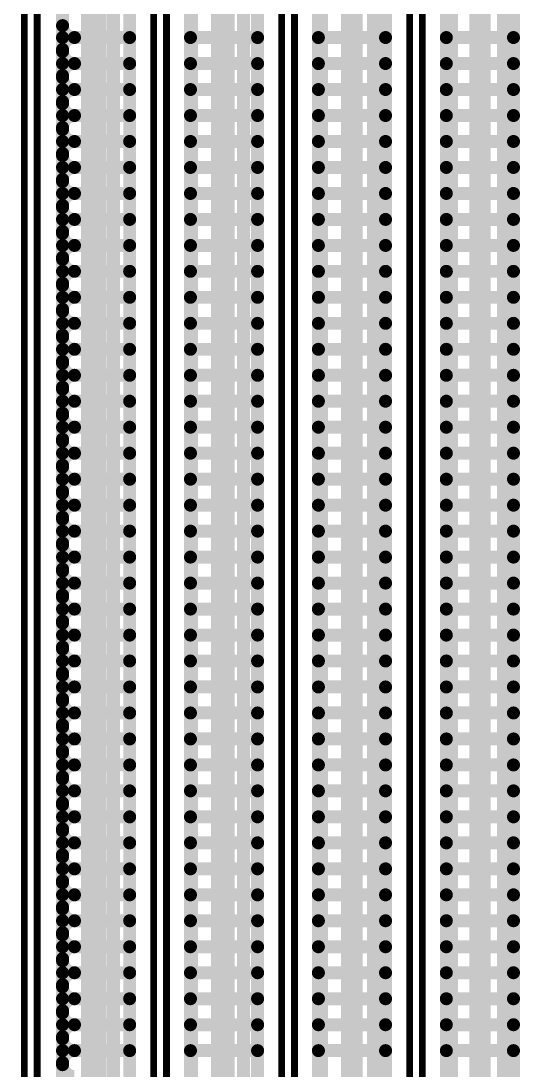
# Model space of a CAD drawing. Header units: millimetres. Extents: x 2260 to 2572, y -21 to 200.
# Drawn here: x 2299.81 to 2305.66, y 105.88 to 118.19 of the extents above; entities that cross this region are included whole.
import ezdxf

# ---------------------------------------------------------------- set-up
doc = ezdxf.new("R2010")
doc.units = ezdxf.units.MM
doc.layers.get('0').update_dxf_attribs({"lineweight": 18})
doc.layers.add('01', color=1, linetype='Continuous', lineweight=18)
doc.layers.add('DIM', color=3, linetype='Continuous', lineweight=13)

# ---------------------------------------------------------------- blocks, each defined once
blk = doc.blocks.new('PAD_R1')
blk.add_lwpolyline([(0.25, 0, 0.5, 0.5, 1), (-0.25, 0, 0.5, 0.5, 1)], format="xyseb", close=True)

msp = doc.modelspace()

# ---------------------------------------------------------------- linework, layer by layer
at = {"layer": '01'}
for points in [[(2300.692, 139.841, 0.25, 0.25, 0), (2300.692, 63.641, 0.25, 0.25, 0)], [(2302.191, 139.841, 0.25, 0.25, 0), (2302.191, 63.641, 0.25, 0.25, 0)], [(2303.692, 139.841, 0.25, 0.25, 0), (2303.692, 63.641, 0.25, 0.25, 0)], [(2305.191, 139.841, 0.25, 0.25, 0), (2305.191, 63.641, 0.25, 0.25, 0)], [(2300.298, 66.321, 0.152, 0.152, 0), (2300.298, 137.241, 0.152, 0.152, 0)], [(2300.591, 137.241, 0.152, 0.152, 0), (2300.591, 66.241, 0.152, 0.152, 0)], [(2300.896, 137.241, 0.152, 0.152, 0), (2300.896, 66.241, 0.152, 0.152, 0)], [(2301.085, 137.241, 0.152, 0.152, 0), (2301.085, 66.241, 0.152, 0.152, 0)], [(2301.798, 137.241, 0.152, 0.152, 0), (2301.798, 66.241, 0.152, 0.152, 0)], [(2301.81, 137.241, 0.152, 0.152, 0), (2301.81, 66.241, 0.152, 0.152, 0)], [(2302.115, 137.241, 0.152, 0.152, 0), (2302.115, 66.241, 0.152, 0.152, 0)], [(2302.42, 137.241, 0.152, 0.152, 0), (2302.42, 66.241, 0.152, 0.152, 0)], [(2302.585, 137.241, 0.152, 0.152, 0), (2302.585, 66.241, 0.152, 0.152, 0)], [(2303.298, 137.241, 0.152, 0.152, 0), (2303.298, 66.241, 0.152, 0.152, 0)], [(2303.334, 137.241, 0.152, 0.152, 0), (2303.334, 66.241, 0.152, 0.152, 0)], [(2303.639, 137.241, 0.152, 0.152, 0), (2303.639, 66.241, 0.152, 0.152, 0)], [(2303.944, 137.241, 0.152, 0.152, 0), (2303.944, 66.241, 0.152, 0.152, 0)], [(2304.085, 137.241, 0.152, 0.152, 0), (2304.085, 66.241, 0.152, 0.152, 0)], [(2304.798, 137.209, 0.152, 0.152, 0), (2304.798, 66.241, 0.152, 0.152, 0)], [(2304.858, 137.241, 0.152, 0.152, 0), (2304.858, 66.241, 0.152, 0.152, 0)], [(2305.163, 137.241, 0.152, 0.152, 0), (2305.163, 66.241, 0.152, 0.152, 0)], [(2305.468, 137.241, 0.152, 0.152, 0), (2305.468, 66.241, 0.152, 0.152, 0)], [(2305.585, 137.241, 0.152, 0.152, 0), (2305.585, 66.241, 0.152, 0.152, 0)], [(2300.298, 118.132, 0.152, 0.152, 0.414236), (2300.438, 117.992, 0.152, 0.152, 0)], [(2300.298, 117.992, 0.152, 0.152, 0), (2301.085, 117.992, 0.152, 0.152, 0)], [(2300.298, 117.852, 0.152, 0.152, -0.414236), (2300.438, 117.992, 0.152, 0.152, 0)], [(2301.798, 117.992, 0.152, 0.152, 0), (2302.585, 117.992, 0.152, 0.152, 0)], [(2303.298, 117.992, 0.152, 0.152, 0), (2304.085, 117.992, 0.152, 0.152, 0)], [(2304.798, 117.992, 0.152, 0.152, 0), (2305.585, 117.992, 0.152, 0.152, 0)], [(2300.298, 117.827, 0.152, 0.152, 0.414236), (2300.438, 117.687, 0.152, 0.152, 0)], [(2300.298, 117.687, 0.152, 0.152, 0), (2301.085, 117.687, 0.152, 0.152, 0)], [(2300.298, 117.547, 0.152, 0.152, -0.414236), (2300.438, 117.687, 0.152, 0.152, 0)], [(2301.798, 117.687, 0.152, 0.152, 0), (2302.585, 117.687, 0.152, 0.152, 0)], [(2303.298, 117.687, 0.152, 0.152, 0), (2304.085, 117.687, 0.152, 0.152, 0)], [(2304.798, 117.687, 0.152, 0.152, 0), (2305.585, 117.687, 0.152, 0.152, 0)], [(2300.298, 117.522, 0.152, 0.152, 0.414236), (2300.438, 117.382, 0.152, 0.152, 0)], [(2300.298, 117.382, 0.152, 0.152, 0), (2301.085, 117.382, 0.152, 0.152, 0)], [(2300.298, 117.242, 0.152, 0.152, -0.414236), (2300.438, 117.382, 0.152, 0.152, 0)], [(2301.798, 117.382, 0.152, 0.152, 0), (2302.585, 117.382, 0.152, 0.152, 0)], [(2303.298, 117.382, 0.152, 0.152, 0), (2304.085, 117.382, 0.152, 0.152, 0)], [(2304.798, 117.382, 0.152, 0.152, 0), (2305.585, 117.382, 0.152, 0.152, 0)], [(2300.298, 117.217, 0.152, 0.152, 0.414236), (2300.438, 117.077, 0.152, 0.152, 0)], [(2300.298, 117.077, 0.152, 0.152, 0), (2301.085, 117.077, 0.152, 0.152, 0)], [(2300.298, 116.937, 0.152, 0.152, -0.414236), (2300.438, 117.077, 0.152, 0.152, 0)], [(2301.798, 117.077, 0.152, 0.152, 0), (2302.585, 117.077, 0.152, 0.152, 0)], [(2303.298, 117.077, 0.152, 0.152, 0), (2304.085, 117.077, 0.152, 0.152, 0)], [(2304.798, 117.077, 0.152, 0.152, 0), (2305.585, 117.077, 0.152, 0.152, 0)], [(2300.298, 116.913, 0.152, 0.152, 0.414236), (2300.438, 116.773, 0.152, 0.152, 0)], [(2300.298, 116.773, 0.152, 0.152, 0), (2301.085, 116.773, 0.152, 0.152, 0)], [(2300.298, 116.633, 0.152, 0.152, -0.414236), (2300.438, 116.773, 0.152, 0.152, 0)], [(2301.798, 116.773, 0.152, 0.152, 0), (2302.585, 116.773, 0.152, 0.152, 0)], [(2303.298, 116.773, 0.152, 0.152, 0), (2304.085, 116.773, 0.152, 0.152, 0)], [(2304.798, 116.773, 0.152, 0.152, 0), (2305.585, 116.773, 0.152, 0.152, 0)], [(2300.298, 116.608, 0.152, 0.152, 0.414236), (2300.438, 116.468, 0.152, 0.152, 0)], [(2300.298, 116.468, 0.152, 0.152, 0), (2301.085, 116.468, 0.152, 0.152, 0)], [(2300.298, 116.328, 0.152, 0.152, -0.414236), (2300.438, 116.468, 0.152, 0.152, 0)], [(2301.798, 116.468, 0.152, 0.152, 0), (2302.585, 116.468, 0.152, 0.152, 0)], [(2303.298, 116.468, 0.152, 0.152, 0), (2304.085, 116.468, 0.152, 0.152, 0)], [(2304.798, 116.468, 0.152, 0.152, 0), (2305.585, 116.468, 0.152, 0.152, 0)], [(2300.298, 116.303, 0.152, 0.152, 0.414236), (2300.438, 116.163, 0.152, 0.152, 0)], [(2300.298, 116.163, 0.152, 0.152, 0), (2301.085, 116.163, 0.152, 0.152, 0)], [(2300.298, 116.023, 0.152, 0.152, -0.414236), (2300.438, 116.163, 0.152, 0.152, 0)], [(2301.798, 116.163, 0.152, 0.152, 0), (2302.585, 116.163, 0.152, 0.152, 0)], [(2303.298, 116.163, 0.152, 0.152, 0), (2304.085, 116.163, 0.152, 0.152, 0)], [(2304.798, 116.163, 0.152, 0.152, 0), (2305.585, 116.163, 0.152, 0.152, 0)], [(2300.298, 115.998, 0.152, 0.152, 0.414236), (2300.438, 115.858, 0.152, 0.152, 0)], [(2300.298, 115.858, 0.152, 0.152, 0), (2301.085, 115.858, 0.152, 0.152, 0)], [(2300.298, 115.718, 0.152, 0.152, -0.414236), (2300.438, 115.858, 0.152, 0.152, 0)], [(2301.798, 115.858, 0.152, 0.152, 0), (2302.585, 115.858, 0.152, 0.152, 0)], [(2303.298, 115.858, 0.152, 0.152, 0), (2304.085, 115.858, 0.152, 0.152, 0)], [(2304.798, 115.858, 0.152, 0.152, 0), (2305.585, 115.858, 0.152, 0.152, 0)], [(2300.298, 115.693, 0.152, 0.152, 0.414236), (2300.438, 115.553, 0.152, 0.152, 0)], [(2300.298, 115.553, 0.152, 0.152, 0), (2301.085, 115.553, 0.152, 0.152, 0)], [(2300.298, 115.413, 0.152, 0.152, -0.414236), (2300.438, 115.553, 0.152, 0.152, 0)], [(2301.798, 115.553, 0.152, 0.152, 0), (2302.585, 115.553, 0.152, 0.152, 0)], [(2303.298, 115.553, 0.152, 0.152, 0), (2304.085, 115.553, 0.152, 0.152, 0)], [(2304.798, 115.553, 0.152, 0.152, 0), (2305.585, 115.553, 0.152, 0.152, 0)], [(2300.298, 115.389, 0.152, 0.152, 0.414236), (2300.438, 115.249, 0.152, 0.152, 0)], [(2300.298, 115.249, 0.152, 0.152, 0), (2301.085, 115.249, 0.152, 0.152, 0)], [(2300.298, 115.109, 0.152, 0.152, -0.414236), (2300.438, 115.249, 0.152, 0.152, 0)], [(2301.798, 115.249, 0.152, 0.152, 0), (2302.585, 115.249, 0.152, 0.152, 0)], [(2303.298, 115.249, 0.152, 0.152, 0), (2304.085, 115.249, 0.152, 0.152, 0)], [(2304.798, 115.249, 0.152, 0.152, 0), (2305.585, 115.249, 0.152, 0.152, 0)], [(2300.298, 115.084, 0.152, 0.152, 0.414236), (2300.438, 114.944, 0.152, 0.152, 0)], [(2300.298, 114.944, 0.152, 0.152, 0), (2301.085, 114.944, 0.152, 0.152, 0)], [(2300.298, 114.804, 0.152, 0.152, -0.414236), (2300.438, 114.944, 0.152, 0.152, 0)], [(2301.798, 114.944, 0.152, 0.152, 0), (2302.585, 114.944, 0.152, 0.152, 0)], [(2303.298, 114.944, 0.152, 0.152, 0), (2304.085, 114.944, 0.152, 0.152, 0)], [(2304.798, 114.944, 0.152, 0.152, 0), (2305.585, 114.944, 0.152, 0.152, 0)], [(2300.298, 114.779, 0.152, 0.152, 0.414236), (2300.438, 114.639, 0.152, 0.152, 0)], [(2300.298, 114.639, 0.152, 0.152, 0), (2301.085, 114.639, 0.152, 0.152, 0)], [(2300.298, 114.499, 0.152, 0.152, -0.414236), (2300.438, 114.639, 0.152, 0.152, 0)], [(2301.798, 114.639, 0.152, 0.152, 0), (2302.585, 114.639, 0.152, 0.152, 0)], [(2303.298, 114.639, 0.152, 0.152, 0), (2304.085, 114.639, 0.152, 0.152, 0)], [(2304.798, 114.639, 0.152, 0.152, 0), (2305.585, 114.639, 0.152, 0.152, 0)], [(2300.298, 114.474, 0.152, 0.152, 0.414236), (2300.438, 114.334, 0.152, 0.152, 0)], [(2300.298, 114.334, 0.152, 0.152, 0), (2301.085, 114.334, 0.152, 0.152, 0)], [(2300.298, 114.194, 0.152, 0.152, -0.414236), (2300.438, 114.334, 0.152, 0.152, 0)], [(2301.798, 114.334, 0.152, 0.152, 0), (2302.585, 114.334, 0.152, 0.152, 0)], [(2303.298, 114.334, 0.152, 0.152, 0), (2304.085, 114.334, 0.152, 0.152, 0)], [(2304.798, 114.334, 0.152, 0.152, 0), (2305.585, 114.334, 0.152, 0.152, 0)], [(2300.298, 114.169, 0.152, 0.152, 0.414236), (2300.438, 114.029, 0.152, 0.152, 0)], [(2300.298, 114.029, 0.152, 0.152, 0), (2301.085, 114.029, 0.152, 0.152, 0)], [(2300.298, 113.889, 0.152, 0.152, -0.414236), (2300.438, 114.029, 0.152, 0.152, 0)], [(2301.798, 114.029, 0.152, 0.152, 0), (2302.585, 114.029, 0.152, 0.152, 0)], [(2303.298, 114.029, 0.152, 0.152, 0), (2304.085, 114.029, 0.152, 0.152, 0)], [(2304.798, 114.029, 0.152, 0.152, 0), (2305.585, 114.029, 0.152, 0.152, 0)], [(2300.298, 113.865, 0.152, 0.152, 0.414236), (2300.438, 113.725, 0.152, 0.152, 0)], [(2300.298, 113.725, 0.152, 0.152, 0), (2301.085, 113.725, 0.152, 0.152, 0)], [(2300.298, 113.585, 0.152, 0.152, -0.414236), (2300.438, 113.725, 0.152, 0.152, 0)], [(2301.798, 113.725, 0.152, 0.152, 0), (2302.585, 113.725, 0.152, 0.152, 0)], [(2303.298, 113.725, 0.152, 0.152, 0), (2304.085, 113.725, 0.152, 0.152, 0)], [(2304.798, 113.725, 0.152, 0.152, 0), (2305.585, 113.725, 0.152, 0.152, 0)], [(2300.298, 113.56, 0.152, 0.152, 0.414236), (2300.438, 113.42, 0.152, 0.152, 0)], [(2300.298, 113.42, 0.152, 0.152, 0), (2301.085, 113.42, 0.152, 0.152, 0)], [(2300.298, 113.28, 0.152, 0.152, -0.414236), (2300.438, 113.42, 0.152, 0.152, 0)], [(2301.798, 113.42, 0.152, 0.152, 0), (2302.585, 113.42, 0.152, 0.152, 0)], [(2303.298, 113.42, 0.152, 0.152, 0), (2304.085, 113.42, 0.152, 0.152, 0)], [(2304.798, 113.42, 0.152, 0.152, 0), (2305.585, 113.42, 0.152, 0.152, 0)], [(2300.298, 113.255, 0.152, 0.152, 0.414236), (2300.438, 113.115, 0.152, 0.152, 0)], [(2300.298, 113.115, 0.152, 0.152, 0), (2301.085, 113.115, 0.152, 0.152, 0)], [(2300.298, 112.975, 0.152, 0.152, -0.414236), (2300.438, 113.115, 0.152, 0.152, 0)], [(2301.798, 113.115, 0.152, 0.152, 0), (2302.585, 113.115, 0.152, 0.152, 0)], [(2303.298, 113.115, 0.152, 0.152, 0), (2304.085, 113.115, 0.152, 0.152, 0)], [(2304.798, 113.115, 0.152, 0.152, 0), (2305.585, 113.115, 0.152, 0.152, 0)], [(2300.298, 112.95, 0.152, 0.152, 0.414236), (2300.438, 112.81, 0.152, 0.152, 0)], [(2300.298, 112.81, 0.152, 0.152, 0), (2301.085, 112.81, 0.152, 0.152, 0)], [(2300.298, 112.67, 0.152, 0.152, -0.414236), (2300.438, 112.81, 0.152, 0.152, 0)], [(2301.798, 112.81, 0.152, 0.152, 0), (2302.585, 112.81, 0.152, 0.152, 0)], [(2303.298, 112.81, 0.152, 0.152, 0), (2304.085, 112.81, 0.152, 0.152, 0)], [(2304.798, 112.81, 0.152, 0.152, 0), (2305.585, 112.81, 0.152, 0.152, 0)], [(2300.298, 112.645, 0.152, 0.152, 0.414236), (2300.438, 112.505, 0.152, 0.152, 0)], [(2300.298, 112.505, 0.152, 0.152, 0), (2301.085, 112.505, 0.152, 0.152, 0)], [(2300.298, 112.365, 0.152, 0.152, -0.414236), (2300.438, 112.505, 0.152, 0.152, 0)], [(2301.798, 112.505, 0.152, 0.152, 0), (2302.585, 112.505, 0.152, 0.152, 0)], [(2303.298, 112.505, 0.152, 0.152, 0), (2304.085, 112.505, 0.152, 0.152, 0)], [(2304.798, 112.505, 0.152, 0.152, 0), (2305.585, 112.505, 0.152, 0.152, 0)], [(2300.298, 112.341, 0.152, 0.152, 0.414236), (2300.438, 112.201, 0.152, 0.152, 0)], [(2300.298, 112.201, 0.152, 0.152, 0), (2301.085, 112.201, 0.152, 0.152, 0)], [(2300.298, 112.061, 0.152, 0.152, -0.414236), (2300.438, 112.201, 0.152, 0.152, 0)], [(2301.798, 112.201, 0.152, 0.152, 0), (2302.585, 112.201, 0.152, 0.152, 0)], [(2303.298, 112.201, 0.152, 0.152, 0), (2304.085, 112.201, 0.152, 0.152, 0)], [(2304.798, 112.201, 0.152, 0.152, 0), (2305.585, 112.201, 0.152, 0.152, 0)], [(2300.298, 112.036, 0.152, 0.152, 0.414236), (2300.438, 111.896, 0.152, 0.152, 0)], [(2300.298, 111.896, 0.152, 0.152, 0), (2301.085, 111.896, 0.152, 0.152, 0)], [(2300.298, 111.756, 0.152, 0.152, -0.414236), (2300.438, 111.896, 0.152, 0.152, 0)], [(2301.798, 111.896, 0.152, 0.152, 0), (2302.585, 111.896, 0.152, 0.152, 0)], [(2303.298, 111.896, 0.152, 0.152, 0), (2304.085, 111.896, 0.152, 0.152, 0)], [(2304.798, 111.896, 0.152, 0.152, 0), (2305.585, 111.896, 0.152, 0.152, 0)], [(2300.298, 111.731, 0.152, 0.152, 0.414236), (2300.438, 111.591, 0.152, 0.152, 0)], [(2300.298, 111.591, 0.152, 0.152, 0), (2301.085, 111.591, 0.152, 0.152, 0)], [(2300.298, 111.451, 0.152, 0.152, -0.414236), (2300.438, 111.591, 0.152, 0.152, 0)], [(2301.798, 111.591, 0.152, 0.152, 0), (2302.585, 111.591, 0.152, 0.152, 0)], [(2303.298, 111.591, 0.152, 0.152, 0), (2304.085, 111.591, 0.152, 0.152, 0)], [(2304.798, 111.591, 0.152, 0.152, 0), (2305.585, 111.591, 0.152, 0.152, 0)], [(2300.298, 111.426, 0.152, 0.152, 0.414236), (2300.438, 111.286, 0.152, 0.152, 0)], [(2300.298, 111.286, 0.152, 0.152, 0), (2301.085, 111.286, 0.152, 0.152, 0)], [(2300.298, 111.146, 0.152, 0.152, -0.414236), (2300.438, 111.286, 0.152, 0.152, 0)], [(2301.798, 111.286, 0.152, 0.152, 0), (2302.585, 111.286, 0.152, 0.152, 0)], [(2303.298, 111.286, 0.152, 0.152, 0), (2304.085, 111.286, 0.152, 0.152, 0)], [(2304.798, 111.286, 0.152, 0.152, 0), (2305.585, 111.286, 0.152, 0.152, 0)], [(2300.298, 111.121, 0.152, 0.152, 0.414236), (2300.438, 110.981, 0.152, 0.152, 0)], [(2300.298, 110.981, 0.152, 0.152, 0), (2301.085, 110.981, 0.152, 0.152, 0)], [(2300.298, 110.841, 0.152, 0.152, -0.414236), (2300.438, 110.981, 0.152, 0.152, 0)], [(2301.798, 110.981, 0.152, 0.152, 0), (2302.585, 110.981, 0.152, 0.152, 0)], [(2303.298, 110.981, 0.152, 0.152, 0), (2304.085, 110.981, 0.152, 0.152, 0)], [(2304.798, 110.981, 0.152, 0.152, 0), (2305.585, 110.981, 0.152, 0.152, 0)], [(2300.298, 110.817, 0.152, 0.152, 0.414236), (2300.438, 110.677, 0.152, 0.152, 0)], [(2300.298, 110.677, 0.152, 0.152, 0), (2301.085, 110.677, 0.152, 0.152, 0)], [(2300.298, 110.537, 0.152, 0.152, -0.414236), (2300.438, 110.677, 0.152, 0.152, 0)], [(2301.798, 110.677, 0.152, 0.152, 0), (2302.585, 110.677, 0.152, 0.152, 0)], [(2303.298, 110.677, 0.152, 0.152, 0), (2304.085, 110.677, 0.152, 0.152, 0)], [(2304.798, 110.677, 0.152, 0.152, 0), (2305.585, 110.677, 0.152, 0.152, 0)], [(2300.298, 110.512, 0.152, 0.152, 0.414236), (2300.438, 110.372, 0.152, 0.152, 0)], [(2300.298, 110.372, 0.152, 0.152, 0), (2301.085, 110.372, 0.152, 0.152, 0)], [(2300.298, 110.232, 0.152, 0.152, -0.414236), (2300.438, 110.372, 0.152, 0.152, 0)], [(2301.798, 110.372, 0.152, 0.152, 0), (2302.585, 110.372, 0.152, 0.152, 0)], [(2303.298, 110.372, 0.152, 0.152, 0), (2304.085, 110.372, 0.152, 0.152, 0)], [(2304.798, 110.372, 0.152, 0.152, 0), (2305.585, 110.372, 0.152, 0.152, 0)], [(2300.298, 110.207, 0.152, 0.152, 0.414236), (2300.438, 110.067, 0.152, 0.152, 0)], [(2300.298, 110.067, 0.152, 0.152, 0), (2301.085, 110.067, 0.152, 0.152, 0)], [(2300.298, 109.927, 0.152, 0.152, -0.414236), (2300.438, 110.067, 0.152, 0.152, 0)], [(2301.798, 110.067, 0.152, 0.152, 0), (2302.585, 110.067, 0.152, 0.152, 0)], [(2303.298, 110.067, 0.152, 0.152, 0), (2304.085, 110.067, 0.152, 0.152, 0)], [(2304.798, 110.067, 0.152, 0.152, 0), (2305.585, 110.067, 0.152, 0.152, 0)], [(2300.298, 109.902, 0.152, 0.152, 0.414236), (2300.438, 109.762, 0.152, 0.152, 0)], [(2300.298, 109.762, 0.152, 0.152, 0), (2301.085, 109.762, 0.152, 0.152, 0)], [(2300.298, 109.622, 0.152, 0.152, -0.414236), (2300.438, 109.762, 0.152, 0.152, 0)], [(2301.798, 109.762, 0.152, 0.152, 0), (2302.585, 109.762, 0.152, 0.152, 0)], [(2303.298, 109.762, 0.152, 0.152, 0), (2304.085, 109.762, 0.152, 0.152, 0)], [(2304.798, 109.762, 0.152, 0.152, 0), (2305.585, 109.762, 0.152, 0.152, 0)], [(2300.298, 109.597, 0.152, 0.152, 0.414236), (2300.438, 109.457, 0.152, 0.152, 0)], [(2300.298, 109.457, 0.152, 0.152, 0), (2301.085, 109.457, 0.152, 0.152, 0)], [(2300.298, 109.317, 0.152, 0.152, -0.414236), (2300.438, 109.457, 0.152, 0.152, 0)], [(2301.798, 109.457, 0.152, 0.152, 0), (2302.585, 109.457, 0.152, 0.152, 0)], [(2303.298, 109.457, 0.152, 0.152, 0), (2304.085, 109.457, 0.152, 0.152, 0)], [(2304.798, 109.457, 0.152, 0.152, 0), (2305.585, 109.457, 0.152, 0.152, 0)], [(2300.298, 109.293, 0.152, 0.152, 0.414236), (2300.438, 109.153, 0.152, 0.152, 0)], [(2300.298, 109.153, 0.152, 0.152, 0), (2301.085, 109.153, 0.152, 0.152, 0)], [(2300.298, 109.013, 0.152, 0.152, -0.414236), (2300.438, 109.153, 0.152, 0.152, 0)], [(2301.798, 109.153, 0.152, 0.152, 0), (2302.585, 109.153, 0.152, 0.152, 0)], [(2303.298, 109.153, 0.152, 0.152, 0), (2304.085, 109.153, 0.152, 0.152, 0)], [(2304.798, 109.153, 0.152, 0.152, 0), (2305.585, 109.153, 0.152, 0.152, 0)], [(2300.298, 108.988, 0.152, 0.152, 0.414236), (2300.438, 108.848, 0.152, 0.152, 0)], [(2300.298, 108.848, 0.152, 0.152, 0), (2301.085, 108.848, 0.152, 0.152, 0)], [(2300.298, 108.708, 0.152, 0.152, -0.414236), (2300.438, 108.848, 0.152, 0.152, 0)], [(2301.798, 108.848, 0.152, 0.152, 0), (2302.585, 108.848, 0.152, 0.152, 0)], [(2303.298, 108.848, 0.152, 0.152, 0), (2304.085, 108.848, 0.152, 0.152, 0)], [(2304.798, 108.848, 0.152, 0.152, 0), (2305.585, 108.848, 0.152, 0.152, 0)], [(2300.298, 108.683, 0.152, 0.152, 0.414236), (2300.438, 108.543, 0.152, 0.152, 0)], [(2300.298, 108.543, 0.152, 0.152, 0), (2301.085, 108.543, 0.152, 0.152, 0)], [(2300.298, 108.403, 0.152, 0.152, -0.414236), (2300.438, 108.543, 0.152, 0.152, 0)], [(2301.798, 108.543, 0.152, 0.152, 0), (2302.585, 108.543, 0.152, 0.152, 0)], [(2303.298, 108.543, 0.152, 0.152, 0), (2304.085, 108.543, 0.152, 0.152, 0)], [(2304.798, 108.543, 0.152, 0.152, 0), (2305.585, 108.543, 0.152, 0.152, 0)], [(2300.298, 108.378, 0.152, 0.152, 0.414236), (2300.438, 108.238, 0.152, 0.152, 0)], [(2300.298, 108.238, 0.152, 0.152, 0), (2301.085, 108.238, 0.152, 0.152, 0)], [(2300.298, 108.098, 0.152, 0.152, -0.414236), (2300.438, 108.238, 0.152, 0.152, 0)], [(2301.798, 108.238, 0.152, 0.152, 0), (2302.585, 108.238, 0.152, 0.152, 0)], [(2303.298, 108.238, 0.152, 0.152, 0), (2304.085, 108.238, 0.152, 0.152, 0)], [(2304.798, 108.238, 0.152, 0.152, 0), (2305.585, 108.238, 0.152, 0.152, 0)], [(2300.298, 108.073, 0.152, 0.152, 0.414236), (2300.438, 107.933, 0.152, 0.152, 0)], [(2300.298, 107.933, 0.152, 0.152, 0), (2301.085, 107.933, 0.152, 0.152, 0)], [(2300.298, 107.793, 0.152, 0.152, -0.414236), (2300.438, 107.933, 0.152, 0.152, 0)], [(2301.798, 107.933, 0.152, 0.152, 0), (2302.585, 107.933, 0.152, 0.152, 0)], [(2303.298, 107.933, 0.152, 0.152, 0), (2304.085, 107.933, 0.152, 0.152, 0)], [(2304.798, 107.933, 0.152, 0.152, 0), (2305.585, 107.933, 0.152, 0.152, 0)], [(2300.298, 107.769, 0.152, 0.152, 0.414236), (2300.438, 107.629, 0.152, 0.152, 0)], [(2300.298, 107.629, 0.152, 0.152, 0), (2301.085, 107.629, 0.152, 0.152, 0)], [(2300.298, 107.489, 0.152, 0.152, -0.414236), (2300.438, 107.629, 0.152, 0.152, 0)], [(2301.798, 107.629, 0.152, 0.152, 0), (2302.585, 107.629, 0.152, 0.152, 0)], [(2303.298, 107.629, 0.152, 0.152, 0), (2304.085, 107.629, 0.152, 0.152, 0)], [(2304.798, 107.629, 0.152, 0.152, 0), (2305.585, 107.629, 0.152, 0.152, 0)], [(2300.298, 107.464, 0.152, 0.152, 0.414236), (2300.438, 107.324, 0.152, 0.152, 0)], [(2300.298, 107.324, 0.152, 0.152, 0), (2301.085, 107.324, 0.152, 0.152, 0)], [(2300.298, 107.184, 0.152, 0.152, -0.414236), (2300.438, 107.324, 0.152, 0.152, 0)], [(2301.798, 107.324, 0.152, 0.152, 0), (2302.585, 107.324, 0.152, 0.152, 0)], [(2303.298, 107.324, 0.152, 0.152, 0), (2304.085, 107.324, 0.152, 0.152, 0)], [(2304.798, 107.324, 0.152, 0.152, 0), (2305.585, 107.324, 0.152, 0.152, 0)], [(2300.298, 107.159, 0.152, 0.152, 0.414236), (2300.438, 107.019, 0.152, 0.152, 0)], [(2300.298, 107.019, 0.152, 0.152, 0), (2301.085, 107.019, 0.152, 0.152, 0)], [(2300.298, 106.879, 0.152, 0.152, -0.414236), (2300.438, 107.019, 0.152, 0.152, 0)], [(2301.798, 107.019, 0.152, 0.152, 0), (2302.585, 107.019, 0.152, 0.152, 0)], [(2303.298, 107.019, 0.152, 0.152, 0), (2304.085, 107.019, 0.152, 0.152, 0)], [(2304.798, 107.019, 0.152, 0.152, 0), (2305.585, 107.019, 0.152, 0.152, 0)], [(2300.298, 106.854, 0.152, 0.152, 0.414236), (2300.438, 106.714, 0.152, 0.152, 0)], [(2300.298, 106.714, 0.152, 0.152, 0), (2301.085, 106.714, 0.152, 0.152, 0)], [(2300.298, 106.574, 0.152, 0.152, -0.414236), (2300.438, 106.714, 0.152, 0.152, 0)], [(2301.798, 106.714, 0.152, 0.152, 0), (2302.585, 106.714, 0.152, 0.152, 0)], [(2303.298, 106.714, 0.152, 0.152, 0), (2304.085, 106.714, 0.152, 0.152, 0)], [(2304.798, 106.714, 0.152, 0.152, 0), (2305.585, 106.714, 0.152, 0.152, 0)], [(2300.298, 106.549, 0.152, 0.152, 0.414236), (2300.438, 106.409, 0.152, 0.152, 0)], [(2300.298, 106.409, 0.152, 0.152, 0), (2301.085, 106.409, 0.152, 0.152, 0)], [(2300.298, 106.269, 0.152, 0.152, -0.414236), (2300.438, 106.409, 0.152, 0.152, 0)], [(2301.798, 106.409, 0.152, 0.152, 0), (2302.585, 106.409, 0.152, 0.152, 0)], [(2303.298, 106.409, 0.152, 0.152, 0), (2304.085, 106.409, 0.152, 0.152, 0)], [(2304.798, 106.409, 0.152, 0.152, 0), (2305.585, 106.409, 0.152, 0.152, 0)], [(2300.298, 106.245, 0.152, 0.152, 0.414236), (2300.438, 106.105, 0.152, 0.152, 0)], [(2300.298, 106.105, 0.152, 0.152, 0), (2301.085, 106.105, 0.152, 0.152, 0)], [(2300.298, 105.965, 0.152, 0.152, -0.414236), (2300.438, 106.105, 0.152, 0.152, 0)], [(2301.798, 106.105, 0.152, 0.152, 0), (2302.585, 106.105, 0.152, 0.152, 0)], [(2303.298, 106.105, 0.152, 0.152, 0), (2304.085, 106.105, 0.152, 0.152, 0)], [(2304.798, 106.105, 0.152, 0.152, 0), (2305.585, 106.105, 0.152, 0.152, 0)], [(2300.298, 105.94, 0.152, 0.152, 0.414236), (2300.438, 105.8, 0.152, 0.152, 0)]]:
    msp.add_lwpolyline(points, format="xyseb", dxfattribs=at)
at = {"layer": 'DIM'}
for points in [[(2299.851, 137.388, 0.08, 0.08, 0), (2299.851, 66.094, 0.08, 0.08, 0)], [(2300.001, 137.346, 0.08, 0.08, 0), (2300.001, 66.135, 0.08, 0.08, 0)], [(2301.367, 137.367, 0.08, 0.08, 0), (2301.367, 66.115, 0.08, 0.08, 0)], [(2301.517, 137.367, 0.08, 0.08, 0), (2301.517, 66.114, 0.08, 0.08, 0)], [(2302.867, 137.367, 0.08, 0.08, 0), (2302.867, 66.115, 0.08, 0.08, 0)], [(2303.017, 137.367, 0.08, 0.08, 0), (2303.017, 66.114, 0.08, 0.08, 0)], [(2304.367, 137.367, 0.08, 0.08, 0), (2304.367, 66.115, 0.08, 0.08, 0)], [(2304.517, 137.367, 0.08, 0.08, 0), (2304.517, 66.115, 0.08, 0.08, 0)]]:
    msp.add_lwpolyline(points, format="xyseb", dxfattribs=at)

# ---------------------------------------------------------------- block references
at = {"layer": '01', "xscale": 0.1524, "yscale": 0.1524}
for p in [(2300.298, 118.132), (2300.298, 117.992), (2300.438, 117.992), (2300.438, 117.992), (2301.085, 117.992), (2301.798, 117.992), (2302.585, 117.992), (2303.298, 117.992), (2304.085, 117.992), (2304.798, 117.992), (2305.585, 117.992), (2300.298, 117.852), (2300.298, 117.827), (2300.298, 117.687), (2300.438, 117.687), (2300.438, 117.687), (2301.085, 117.687), (2301.798, 117.687), (2302.585, 117.687), (2303.298, 117.687), (2304.085, 117.687), (2304.798, 117.687), (2305.585, 117.687), (2300.298, 117.547), (2300.298, 117.522), (2300.298, 117.382), (2300.438, 117.382), (2300.438, 117.382), (2301.085, 117.382), (2301.798, 117.382), (2302.585, 117.382), (2303.298, 117.382), (2304.085, 117.382), (2304.798, 117.382), (2305.585, 117.382), (2300.298, 117.242), (2300.298, 117.217), (2300.298, 117.077), (2300.438, 117.077), (2300.438, 117.077), (2301.085, 117.077), (2301.798, 117.077), (2302.585, 117.077), (2303.298, 117.077), (2304.085, 117.077), (2304.798, 117.077), (2305.585, 117.077), (2300.298, 116.937), (2300.298, 116.913), (2300.298, 116.773), (2300.438, 116.773), (2300.438, 116.773), (2301.085, 116.773), (2301.798, 116.773), (2302.585, 116.773), (2303.298, 116.773), (2304.085, 116.773), (2304.798, 116.773), (2305.585, 116.773), (2300.298, 116.633), (2300.298, 116.608), (2300.298, 116.468), (2300.438, 116.468), (2300.438, 116.468), (2301.085, 116.468), (2301.798, 116.468), (2302.585, 116.468), (2303.298, 116.468), (2304.085, 116.468), (2304.798, 116.468), (2305.585, 116.468), (2300.298, 116.328), (2300.298, 116.303), (2300.298, 116.163), (2300.438, 116.163), (2300.438, 116.163), (2301.085, 116.163), (2301.798, 116.163), (2302.585, 116.163), (2303.298, 116.163), (2304.085, 116.163), (2304.798, 116.163), (2305.585, 116.163), (2300.298, 116.023), (2300.298, 115.998), (2300.298, 115.858), (2300.438, 115.858), (2300.438, 115.858), (2301.085, 115.858), (2301.798, 115.858), (2302.585, 115.858), (2303.298, 115.858), (2304.085, 115.858), (2304.798, 115.858), (2305.585, 115.858), (2300.298, 115.718), (2300.298, 115.693), (2300.298, 115.553), (2300.438, 115.553), (2300.438, 115.553), (2301.085, 115.553), (2301.798, 115.553), (2302.585, 115.553), (2303.298, 115.553), (2304.085, 115.553), (2304.798, 115.553), (2305.585, 115.553), (2300.298, 115.413), (2300.298, 115.389), (2300.298, 115.249), (2300.438, 115.249), (2300.438, 115.249), (2301.085, 115.249), (2301.798, 115.249), (2302.585, 115.249), (2303.298, 115.249), (2304.085, 115.249), (2304.798, 115.249), (2305.585, 115.249), (2300.298, 115.109), (2300.298, 115.084), (2300.298, 114.944), (2300.438, 114.944), (2300.438, 114.944), (2301.085, 114.944), (2301.798, 114.944), (2302.585, 114.944), (2303.298, 114.944), (2304.085, 114.944), (2304.798, 114.944), (2305.585, 114.944), (2300.298, 114.804), (2300.298, 114.779), (2300.298, 114.639), (2300.438, 114.639), (2300.438, 114.639), (2301.085, 114.639), (2301.798, 114.639), (2302.585, 114.639), (2303.298, 114.639), (2304.085, 114.639), (2304.798, 114.639), (2305.585, 114.639), (2300.298, 114.499), (2300.298, 114.474), (2300.298, 114.334), (2300.438, 114.334), (2300.438, 114.334), (2301.085, 114.334), (2301.798, 114.334), (2302.585, 114.334), (2303.298, 114.334), (2304.085, 114.334), (2304.798, 114.334), (2305.585, 114.334), (2300.298, 114.194), (2300.298, 114.169), (2300.298, 114.029), (2300.438, 114.029), (2300.438, 114.029), (2301.085, 114.029), (2301.798, 114.029), (2302.585, 114.029), (2303.298, 114.029), (2304.085, 114.029), (2304.798, 114.029), (2305.585, 114.029), (2300.298, 113.889), (2300.298, 113.865), (2300.298, 113.725), (2300.438, 113.725), (2300.438, 113.725), (2301.085, 113.725), (2301.798, 113.725), (2302.585, 113.725), (2303.298, 113.725), (2304.085, 113.725), (2304.798, 113.725), (2305.585, 113.725), (2300.298, 113.585), (2300.298, 113.56), (2300.298, 113.42), (2300.438, 113.42), (2300.438, 113.42), (2301.085, 113.42), (2301.798, 113.42), (2302.585, 113.42), (2303.298, 113.42), (2304.085, 113.42), (2304.798, 113.42), (2305.585, 113.42), (2300.298, 113.28), (2300.298, 113.255), (2300.298, 113.115), (2300.438, 113.115), (2300.438, 113.115), (2301.085, 113.115), (2301.798, 113.115), (2302.585, 113.115), (2303.298, 113.115), (2304.085, 113.115), (2304.798, 113.115), (2305.585, 113.115), (2300.298, 112.975), (2300.298, 112.95), (2300.298, 112.81), (2300.438, 112.81), (2300.438, 112.81), (2301.085, 112.81), (2301.798, 112.81), (2302.585, 112.81), (2303.298, 112.81), (2304.085, 112.81), (2304.798, 112.81), (2305.585, 112.81), (2300.298, 112.67), (2300.298, 112.645), (2300.298, 112.505), (2300.438, 112.505), (2300.438, 112.505), (2301.085, 112.505), (2301.798, 112.505), (2302.585, 112.505), (2303.298, 112.505), (2304.085, 112.505), (2304.798, 112.505), (2305.585, 112.505), (2300.298, 112.365), (2300.298, 112.341), (2300.298, 112.201), (2300.438, 112.201), (2300.438, 112.201), (2301.085, 112.201), (2301.798, 112.201), (2302.585, 112.201), (2303.298, 112.201), (2304.085, 112.201), (2304.798, 112.201), (2305.585, 112.201), (2300.298, 112.061), (2300.298, 112.036), (2300.298, 111.896), (2300.438, 111.896), (2300.438, 111.896), (2301.085, 111.896), (2301.798, 111.896), (2302.585, 111.896), (2303.298, 111.896), (2304.085, 111.896), (2304.798, 111.896), (2305.585, 111.896), (2300.298, 111.756), (2300.298, 111.731), (2300.298, 111.591), (2300.438, 111.591), (2300.438, 111.591), (2301.085, 111.591), (2301.798, 111.591), (2302.585, 111.591), (2303.298, 111.591), (2304.085, 111.591), (2304.798, 111.591), (2305.585, 111.591), (2300.298, 111.451), (2300.298, 111.426), (2300.298, 111.286), (2300.438, 111.286), (2300.438, 111.286), (2301.085, 111.286), (2301.798, 111.286), (2302.585, 111.286), (2303.298, 111.286), (2304.085, 111.286), (2304.798, 111.286), (2305.585, 111.286), (2300.298, 111.146), (2300.298, 111.121), (2300.298, 110.981), (2300.438, 110.981), (2300.438, 110.981), (2301.085, 110.981), (2301.798, 110.981), (2302.585, 110.981), (2303.298, 110.981), (2304.085, 110.981), (2304.798, 110.981), (2305.585, 110.981), (2300.298, 110.841), (2300.298, 110.817), (2300.298, 110.677), (2300.438, 110.677), (2300.438, 110.677), (2301.085, 110.677), (2301.798, 110.677), (2302.585, 110.677), (2303.298, 110.677), (2304.085, 110.677), (2304.798, 110.677), (2305.585, 110.677), (2300.298, 110.537), (2300.298, 110.512), (2300.298, 110.372), (2300.438, 110.372), (2300.438, 110.372), (2301.085, 110.372), (2301.798, 110.372), (2302.585, 110.372), (2303.298, 110.372), (2304.085, 110.372), (2304.798, 110.372), (2305.585, 110.372), (2300.298, 110.232), (2300.298, 110.207), (2300.298, 110.067), (2300.438, 110.067), (2300.438, 110.067), (2301.085, 110.067), (2301.798, 110.067), (2302.585, 110.067), (2303.298, 110.067), (2304.085, 110.067), (2304.798, 110.067), (2305.585, 110.067), (2300.298, 109.927), (2300.298, 109.902), (2300.298, 109.762), (2300.438, 109.762), (2300.438, 109.762), (2301.085, 109.762), (2301.798, 109.762), (2302.585, 109.762), (2303.298, 109.762), (2304.085, 109.762), (2304.798, 109.762), (2305.585, 109.762), (2300.298, 109.622), (2300.298, 109.597), (2300.298, 109.457), (2300.438, 109.457), (2300.438, 109.457), (2301.085, 109.457), (2301.798, 109.457), (2302.585, 109.457), (2303.298, 109.457), (2304.085, 109.457), (2304.798, 109.457), (2305.585, 109.457), (2300.298, 109.317), (2300.298, 109.293), (2300.298, 109.153), (2300.438, 109.153), (2300.438, 109.153), (2301.085, 109.153), (2301.798, 109.153), (2302.585, 109.153), (2303.298, 109.153), (2304.085, 109.153), (2304.798, 109.153), (2305.585, 109.153), (2300.298, 109.013), (2300.298, 108.988), (2300.298, 108.848), (2300.438, 108.848), (2300.438, 108.848), (2301.085, 108.848), (2301.798, 108.848), (2302.585, 108.848), (2303.298, 108.848), (2304.085, 108.848), (2304.798, 108.848), (2305.585, 108.848), (2300.298, 108.708), (2300.298, 108.683), (2300.298, 108.543), (2300.438, 108.543), (2300.438, 108.543), (2301.085, 108.543), (2301.798, 108.543), (2302.585, 108.543), (2303.298, 108.543), (2304.085, 108.543), (2304.798, 108.543), (2305.585, 108.543), (2300.298, 108.403), (2300.298, 108.378), (2300.298, 108.238), (2300.438, 108.238), (2300.438, 108.238), (2301.085, 108.238), (2301.798, 108.238), (2302.585, 108.238), (2303.298, 108.238), (2304.085, 108.238), (2304.798, 108.238), (2305.585, 108.238), (2300.298, 108.098), (2300.298, 108.073), (2300.298, 107.933), (2300.438, 107.933), (2300.438, 107.933), (2301.085, 107.933), (2301.798, 107.933), (2302.585, 107.933), (2303.298, 107.933), (2304.085, 107.933), (2304.798, 107.933), (2305.585, 107.933), (2300.298, 107.793), (2300.298, 107.769), (2300.298, 107.629), (2300.438, 107.629), (2300.438, 107.629), (2301.085, 107.629), (2301.798, 107.629), (2302.585, 107.629), (2303.298, 107.629), (2304.085, 107.629), (2304.798, 107.629), (2305.585, 107.629), (2300.298, 107.489), (2300.298, 107.464), (2300.298, 107.324), (2300.438, 107.324), (2300.438, 107.324), (2301.085, 107.324), (2301.798, 107.324), (2302.585, 107.324), (2303.298, 107.324), (2304.085, 107.324), (2304.798, 107.324), (2305.585, 107.324), (2300.298, 107.184), (2300.298, 107.159), (2300.298, 107.019), (2300.438, 107.019), (2300.438, 107.019), (2301.085, 107.019), (2301.798, 107.019), (2302.585, 107.019), (2303.298, 107.019), (2304.085, 107.019), (2304.798, 107.019), (2305.585, 107.019), (2300.298, 106.879), (2300.298, 106.854), (2300.298, 106.714), (2300.438, 106.714), (2300.438, 106.714), (2301.085, 106.714), (2301.798, 106.714), (2302.585, 106.714), (2303.298, 106.714), (2304.085, 106.714), (2304.798, 106.714), (2305.585, 106.714), (2300.298, 106.574), (2300.298, 106.549), (2300.298, 106.409), (2300.438, 106.409), (2300.438, 106.409), (2301.085, 106.409), (2301.798, 106.409), (2302.585, 106.409), (2303.298, 106.409), (2304.085, 106.409), (2304.798, 106.409), (2305.585, 106.409), (2300.298, 106.269), (2300.298, 106.245), (2300.298, 106.105), (2300.438, 106.105), (2300.438, 106.105), (2301.085, 106.105), (2301.798, 106.105), (2302.585, 106.105), (2303.298, 106.105), (2304.085, 106.105), (2304.798, 106.105), (2305.585, 106.105), (2300.298, 105.965), (2300.298, 105.94)]:
    msp.add_blockref('PAD_R1', p, dxfattribs=at)

doc.saveas('drawing.dxf')
